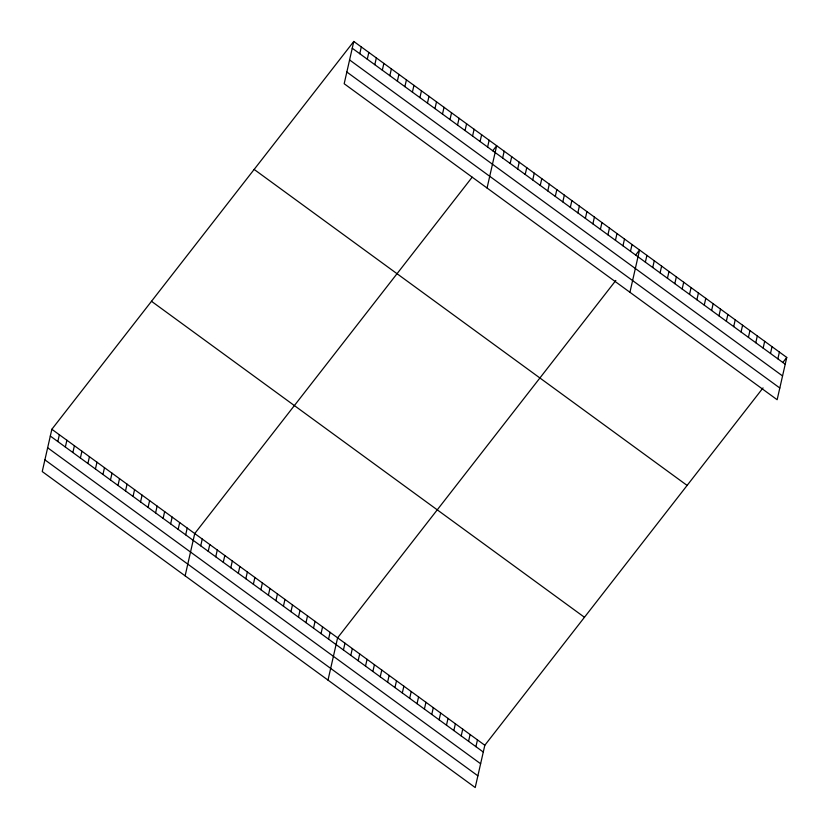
<?xml version="1.0" encoding="UTF-8"?>
<svg xmlns="http://www.w3.org/2000/svg" width="829" height="829" viewBox="0 0 829 829"><rect width="100%" height="100%" fill="white"/><g stroke="black" fill="none" stroke-linecap="round" stroke-linejoin="round"><path stroke-width="1.24" d="M353.786 41.45L344.18 83.739L777.146 399.723L786.762 357.444L353.786 41.45L51.854 429.277L42.238 471.556L475.214 787.55L484.82 745.261L763.032 387.91M57.833 441.536L59.367 434.759M65.346 447.028L66.89 440.251M72.869 452.51L74.413 445.743M80.392 458.002L81.926 451.225M87.905 463.494L89.449 456.717M95.428 468.976L96.972 462.199M102.951 474.468L104.485 467.691M110.475 479.96L112.008 473.183M117.987 485.442L119.531 478.665M125.511 490.934L127.055 484.157M133.034 496.416L134.567 489.649M140.547 501.908L142.091 495.131M148.07 507.4L149.614 500.623M155.593 512.882L157.127 506.104M163.106 518.374L164.65 511.597M170.629 523.866L172.173 517.089M178.152 529.348L179.686 522.571M185.675 534.84L187.209 528.063M185.126 575.834L194.732 533.555L472.147 177.219M200.711 545.814L202.255 539.037M208.234 551.306L209.768 544.529M215.747 556.787L217.291 550.01M223.27 562.28L224.814 555.503M230.794 567.772L232.327 560.995M238.306 573.254L239.85 566.476M359.765 53.709L361.309 46.942M245.83 578.746L247.374 571.969M367.288 59.201L368.822 52.424M253.353 584.227L254.886 577.461M374.801 64.693L376.345 57.916M260.876 589.72L262.41 582.942M382.324 70.175L383.868 63.408M268.389 595.212L269.933 588.435M389.848 75.667L391.381 68.89M275.912 600.693L277.456 593.927M397.36 81.159L398.904 74.382M283.435 606.186L284.969 599.408M404.884 86.641L406.428 79.864M290.948 611.678L292.492 604.901M412.407 92.133L413.94 85.356M298.471 617.159L300.015 610.382M419.93 97.615L421.464 90.848M305.994 622.652L307.528 615.874M427.443 103.107L428.987 96.33M313.517 628.133L315.051 621.367M434.966 108.599L436.51 101.822M321.03 633.625L322.574 626.848M442.489 114.081L444.023 107.314M328.553 639.118L330.087 632.34M450.002 119.573L451.546 112.796M328.004 680.112L337.61 637.833L615.823 280.471M457.525 125.065L459.069 118.288M343.434 649.977L344.968 643.2M465.048 130.547L466.582 123.77M350.791 655.345L352.335 648.568M472.561 136.039L474.105 129.262M358.159 660.713L359.693 653.946M480.084 141.521L481.628 134.754M365.516 666.091L367.05 659.314M487.607 147.013L489.141 140.236M372.874 671.459L374.418 664.682M487.058 188.017L496.664 145.728L492.716 150.805M380.231 676.837L381.775 670.06M502.643 157.987L504.187 151.22M387.599 682.205L389.133 675.428M510.167 163.479L511.711 156.702M394.956 687.573L396.5 680.806M517.69 168.971L519.223 162.194M402.314 692.951L403.858 686.174M525.203 174.453L526.747 167.676M409.681 698.319L411.215 691.541M532.726 179.945L534.27 173.168M417.039 703.697L418.583 696.92M540.249 185.427L541.783 178.66M424.396 709.064L425.94 702.287M547.772 190.919L549.306 184.142M431.764 714.432L433.298 707.665M555.285 196.411L556.829 189.634M439.121 719.81L440.655 713.033M562.808 201.893L564.342 195.126M446.479 725.178L448.023 718.401M570.331 207.385L571.865 200.608M453.846 730.556L455.38 723.779M577.844 212.877L579.388 206.1M461.204 735.924L462.737 729.147M585.367 218.359L586.911 211.582M468.561 741.292L470.105 734.525M592.89 223.851L594.424 217.074M475.919 746.67L477.463 739.893M600.403 229.332L601.947 222.566M607.926 234.825L609.47 228.048M615.45 240.317L616.983 233.54M622.973 245.798L624.506 239.032M630.486 251.291L632.03 244.514M629.936 292.285L639.542 250.006L635.594 255.083M645.366 262.151L646.91 255.373M652.734 267.518L654.268 260.752M660.091 272.896L661.625 266.119M667.449 278.264L668.993 271.487M674.806 283.642L676.35 276.865M682.174 289.01L683.707 282.233M689.531 294.378L691.075 287.611M696.888 299.756L698.432 292.979M704.256 305.124L705.79 298.347M711.614 310.492L713.158 303.725M718.971 315.87L720.515 309.093M726.339 321.237L727.872 314.46M733.696 326.616L735.23 319.839M741.053 331.983L742.597 325.206M748.421 337.351L749.955 330.584M755.779 342.729L757.312 335.952M763.136 348.097L764.68 341.32M770.493 353.475L772.037 346.698M777.861 358.843L779.395 352.066M782.804 362.522L786.762 357.444M352.242 48.227L785.218 364.211M349.579 59.947L782.555 375.931M346.843 72.019L779.809 388.003M254.151 169.427L687.117 485.421M151.489 301.29L584.466 617.284M51.854 429.277L484.82 745.261M50.31 436.054L483.286 752.038M47.647 447.764L480.623 763.758M44.901 459.846L477.877 775.83"/></g></svg>
